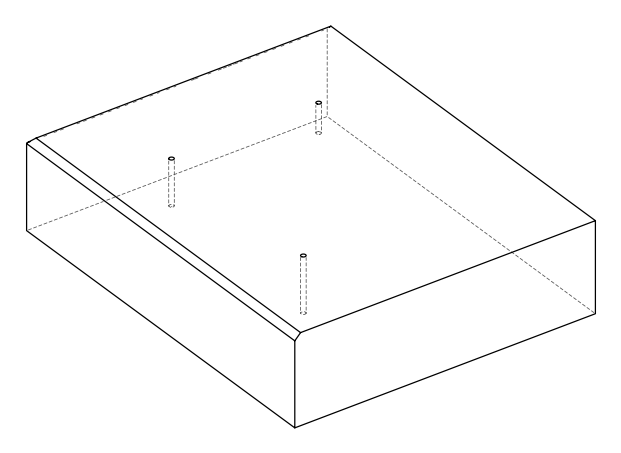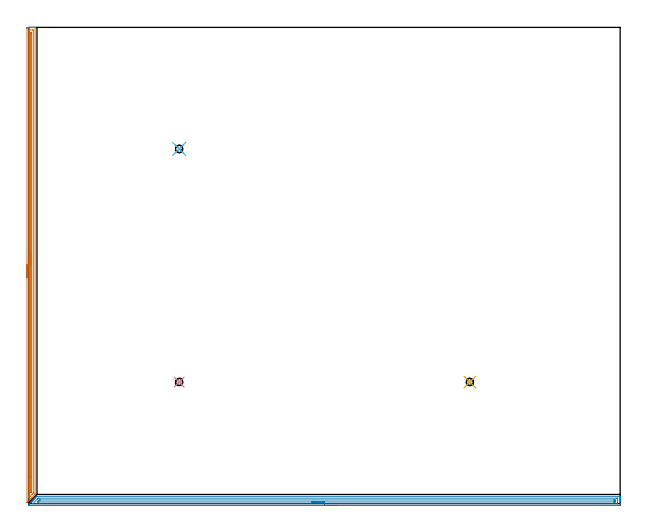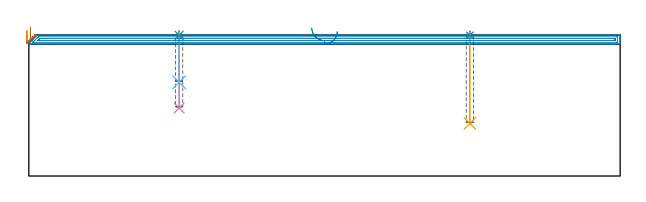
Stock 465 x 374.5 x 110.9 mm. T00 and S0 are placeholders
(PLAN: 8 operations, 2 tool changes, 21.1 min)
(1 SPOT_DRILL | STEP1POCKET | NXT0321_9005460120000 | 0.03 min | 1 mm3)
(2 SPOT_DRILL_1 | STEP1POCKET_1 | NXT0321_9005460120000 | 0.03 min | 1 mm3)
(3 SPOT_DRILL_2 | STEP1POCKET_2 | NXT0321_9005460120000 | 0.03 min | 0 mm3)
(4 DRILL_BLIND_HOLE_INTO_CENTER | STEP1POCKET | NXT0301_028 | 0.24 min | 1422 mm3)
(5 DRILL_BLIND_HOLE_INTO_CENTER_1 | STEP1POCKET_1 | NXT0301_028 | 0.29 min | 1728 mm3)
(6 DRILL_BLIND_HOLE_INTO_CENTER_2 | STEP1POCKET_2 | NXT0301_028 | 0.16 min | 913 mm3)
(7 AREA_MILL | FG_CHAMFER_SURFACE | UGT0205_001 | 9.06 min | 7673 mm3)
(8 AREA_MILL_1 | FG_CHAMFER_SURFACE_1 | UGT0205_001 | 11.29 min | 11946 mm3)
(TOOL NXT0321_9005460120000 | NC Spot Drill, 142deg, 12mm, Carbide, Uncoated | D12 PA142 FL30 Z2)
(TOOL NXT0301_028 | Carbide Drill 5.7mm [860.1-0570-046A1-MM 2214] | D5.7 PA140 FL70 Z2)
(TOOL UGT0205_001 | Chamfer Mill 20 x 3 x 45 deg. | D20 FL50 Z2)
(OP 1 SPOT_DRILL)
G17 G21 G94 G90
T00 M6
G54
G17 G0 G90 X118.2 Y95.6 S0 M3
G43 Z120.9 H0
G94 G81 G98 Z110.655 F250. R113.9
G80
M5
M2
(OP 2 SPOT_DRILL_1)
G17 G21 G94 G90
T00 M6
G54
G17 G0 G90 X346.8 Y95.6 S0 M3
G43 Z120.9 H0
G94 G81 G98 Z110.655 F250. R113.9
G80
M5
M2
(OP 3 SPOT_DRILL_2)
G17 G21 G94 G90
T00 M6
G54
G17 G0 G90 X118.2 Y278.9 S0 M3
G43 Z120.9 H0
G94 G81 G98 Z110.655 F250. R113.9
G80
M5
M2
(OP 4 DRILL_BLIND_HOLE_INTO_CENTER)
G17 G21 G94 G90
T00 M6
G54
G17 G0 G90 X118.2 Y95.6 S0 M3
G43 Z120.9 H1
G94 G81 G98 Z53.5 F250. R112.9
G80
M5
M2
(OP 5 DRILL_BLIND_HOLE_INTO_CENTER_1)
G17 G21 G94 G90
T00 M6
G54
G17 G0 G90 X346.8 Y95.6 S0 M3
G43 Z120.9 H1
G94 G81 G98 Z41.3 F250. R112.9
G80
M5
M2
(OP 6 DRILL_BLIND_HOLE_INTO_CENTER_2)
G17 G21 G94 G90
T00 M6
G54
G17 G0 G90 X118.2 Y278.9 S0 M3
G43 Z120.9 H1
G94 G81 G98 Z73.7 F250. R112.9
G80
M5
M2
(OP 7 AREA_MILL)
G17 G21 G94 G90
T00 M6
G54
G17 G0 G90 X-1.5 Y177.65 S1061 M3
G43 Z120.9 H0
Z114.5
G94 G1 Y177.688 Z113.628 F250.
Y177.802 Z112.764
Y177.991 Z111.912
Y178.253 Z111.08
Y178.587 Z110.274
Y178.99 Z109.5
Y179.459 Z108.764
Y179.99 Z108.072
Y180.579 Z107.429
Y181.222 Z106.84
Y181.914 Z106.308
Y182.65 Z105.84
Y183.424 Z105.437
Y184.23 Z105.103
Y185.062 Z104.841
Y185.914 Z104.652
Y186.779 Z104.538
Y187.65 Z104.5
Y373.531
X-1.499 Y373.884 Z104.501
X-1.494 Y374.419 Z104.503
X-1.491 Y374.492 Z104.505
X-0.963 Y374.5 Z105.034
X1.697 Z107.691
X2.251 Z108.248
X2.588 Z108.584
X3.139 Z109.135
X3.475 Z109.47
X4.149 Z110.148
X4.492 Z110.492
X4.87 Z110.861
X4.893 Y374.49 Z110.884
X4.897 Y374.406 Z110.893
X4.898 Y374.375 Z110.896
X4.897 Y374.332 Z110.897
X4.9 Y7.669 Z110.9
X4.893 Y7.196 Z110.893
X4.848 Y7.149 Z110.848
X4.807 Y7.106 Z110.806
X1.796 Y4.096 Z107.795
X0.517 Y2.816 Z106.516
X-0.883 Y1.416 Z105.116
X-1.407 Y0.894 Z104.591
X-1.491 Y0.813 Z104.505
X-1.498 Y0.924 Z104.502
X-1.499 Y0.97 Z104.501
X-1.5 Y187.65 Z104.5
X-0.086 Z105.914
Y372.108
X-0.075 Y372.49 Z105.925
X0.414 Y372.499 Z106.414
X3.077 Z109.077
X3.475 Y372.49 Z109.475
X3.483 Y372.09 Z109.483
X3.486 Y8.551 Z109.486
X3.475 Y8.237 Z109.475
X3.196 Y7.949 Z109.196
X2.919 Y7.669 Z108.919
X0.972 Y5.722 Z106.972
X0.239 Y4.989 Z106.239
X0.08 Y4.833 Z106.08
X-0.075 Y4.687 Z105.925
X-0.085 Y4.989 Z105.915
X-0.086 Y5. Z105.914
Y187.65
X1.328 Z107.328
X1.329 Y369.791 Z107.329
X1.333 Y370.311 Z107.333
X1.335 Y370.488 Z107.335
X1.515 Y370.497 Z107.515
X1.7 Y370.499 Z107.7
X1.888 Y370.498 Z107.888
X2.012 Y370.494 Z108.012
X2.054 Y370.49 Z108.054
X2.062 Y370.476 Z108.062
X2.064 Y370.434 Z108.064
X2.067 Y370.311 Z108.067
X2.068 Y369.94 Z108.068
Y369.418
X2.071 Y10.348 Z108.071
X2.07 Y9.976 Z108.07
X2.066 Y9.455 Z108.066
X2.063 Y9.274 Z108.063
X1.973 Y9.18 Z107.973
X1.7 Y8.9 Z107.7
X1.532 Y8.731 Z107.532
X1.362 Y8.562 Z107.362
X1.349 Y8.554 Z107.349
X1.343 Y8.552 Z107.343
X1.335 Y8.562 Z107.335
X1.333 Y8.591 Z107.333
X1.329 Y8.935 Z107.329
X1.328 Y20.943 Z107.328
Y187.65
Y188.522 Z107.366
Y189.387 Z107.48
Y190.238 Z107.669
Y191.07 Z107.931
Y191.876 Z108.265
Y192.65 Z108.668
Y193.386 Z109.137
Y194.078 Z109.668
Y194.721 Z110.257
Y195.311 Z110.901
Y195.842 Z111.593
Y196.31 Z112.328
Y196.713 Z113.102
Y197.047 Z113.908
Y197.309 Z114.74
Y197.498 Z115.592
Y197.612 Z116.457
Y197.65 Z117.328
G0 Z120.9
M5
M2
(OP 8 AREA_MILL_1)
G17 G21 G94 G90
T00 M6
G54
G17 G0 G90 X242.5 Y-1.5 S1061 M3
G43 Z120.9 H0
Z113.7
G94 G1 X242.462 Z112.828 F250.
X242.348 Z111.963
X242.159 Z111.112
X241.897 Z110.28
X241.563 Z109.474
X241.16 Z108.7
X240.692 Z107.964
X240.16 Z107.272
X239.571 Z106.629
X238.928 Z106.04
X238.236 Z105.508
X237.5 Z105.04
X236.726 Z104.637
X235.92 Z104.303
X235.088 Z104.041
X234.236 Z103.852
X233.372 Z103.738
X232.5 Z103.7
X0.174
X0.109 Y-1.498 Z103.702
X0. Y-1.491 Z103.705
Y-1.073 Z104.126
Y-1.035 Z104.163
X0.001 Y-0.709 Z104.486
X0.025 Y-0.673 Z104.524
X0.489 Y-0.211 Z104.989
X0.586 Y-0.113 Z105.085
X0.621 Y-0.079 Z105.12
X1.766 Y1.067 Z106.264
X1.812 Y1.113 Z106.312
X2.014 Y1.315 Z106.514
X2.061 Y1.362 Z106.559
X2.11 Y1.411 Z106.61
X2.307 Y1.607 Z106.806
X2.356 Y1.657 Z106.854
X2.408 Y1.709 Z106.908
X2.599 Y1.899 Z107.098
X2.651 Y1.952 Z107.149
X2.706 Y2.006 Z107.205
X2.891 Y2.192 Z107.391
X2.946 Y2.247 Z107.444
X3.004 Y2.304 Z107.503
X3.183 Y2.484 Z107.683
X3.241 Y2.542 Z107.739
X3.537 Y2.837 Z108.037
X4.195 Y3.496 Z108.695
X5.089 Y4.389 Z109.588
X6.339 Y5.64 Z110.838
X6.353 Y5.653 Z110.849
X6.405 Y5.7 Z110.881
X6.876 Z110.9
X464.826
X464.99 Y5.697 Z110.888
X464.992 Y5.678 Z110.869
X465. Y5.308 Z110.508
Y5.003 Z110.202
Y4.313 Z109.508
Y3.082 Z108.279
Y2.542 Z107.737
Y1.927 Z107.123
Y-0.728 Z104.469
X464.997 Y-0.998 Z104.199
X464.991 Y-1.492 Z103.706
X464.88 Y-1.494 Z103.703
X464.379 Y-1.5 Z103.7
X232.5
Y-0.086 Z105.114
X3.274 Y-0.085 Z105.115
X3.128 Y-0.079 Z105.121
X3.084 Y-0.075 Z105.125
X3.091 Y-0.064 Z105.136
X3.107 Y-0.046 Z105.154
X3.169 Y0.019 Z105.219
X3.233 Y0.084 Z105.284
X6.577 Y3.428 Z108.628
X6.876 Y3.726 Z108.926
X7.173 Y4.018 Z109.218
X7.377 Y4.216 Z109.416
X7.45 Y4.279 Z109.479
X7.797 Y4.286 Z109.486
X462.592 Y4.285 Z109.485
X462.62
X462.99 Y4.269 Z109.469
X462.994 Y4.158 Z109.358
X462.999 Y3.909 Z109.109
Y0.369 Z105.569
X462.991 Y-0.036 Z105.164
X462.988 Y-0.08 Z105.12
X462.97 Y-0.082 Z105.118
X462.917 Y-0.084 Z105.116
X462.808 Y-0.086 Z105.114
X462.592
X232.5
Y1.328 Z106.528
X7.769 Y1.329 Z106.529
X7.207 Y1.33 Z106.53
X7.109 Y1.332 Z106.532
X7.04 Y1.335 Z106.535
X6.959 Y1.349 Z106.549
X7.019 Y1.414 Z106.614
X7.068 Y1.467 Z106.667
X7.257 Y1.657 Z106.857
X7.512 Y1.913 Z107.113
X7.956 Y2.357 Z107.557
X8.142 Y2.542 Z107.742
X8.403 Y2.8 Z108.
X8.443 Y2.837 Z108.037
X8.467 Y2.856 Z108.056
X8.499 Y2.864 Z108.064
X8.663 Y2.867 Z108.067
X9.225 Y2.871 Z108.071
X459.911
X460.474 Y2.87 Z108.07
X460.805 Y2.867 Z108.067
X460.915 Y2.864 Z108.064
X460.99 Y2.858 Z108.058
X460.994 Y2.736 Z107.936
X460.998 Y2.542 Z107.742
X461. Y2.349 Z107.549
Y1.657 Z106.857
X460.999 Y1.465 Z106.665
X460.995 Y1.4 Z106.6
X460.99 Y1.349 Z106.549
X460.984 Y1.335 Z106.535
X460.97 Y1.334 Z106.534
X460.805 Y1.331 Z106.531
X460.243 Y1.329 Z106.529
X459.911 Y1.328 Z106.528
X232.5
X231.628 Z106.566
X230.764 Z106.68
X229.912 Z106.869
X229.08 Z107.131
X228.274 Z107.465
X227.5 Z107.868
X226.764 Z108.337
X226.072 Z108.868
X225.429 Z109.457
X224.84 Z110.101
X224.308 Z110.793
X223.84 Z111.528
X223.437 Z112.302
X223.103 Z113.108
X222.841 Z113.94
X222.652 Z114.792
X222.538 Z115.657
X222.5 Z116.528
G0 Z120.9
M5
M2
